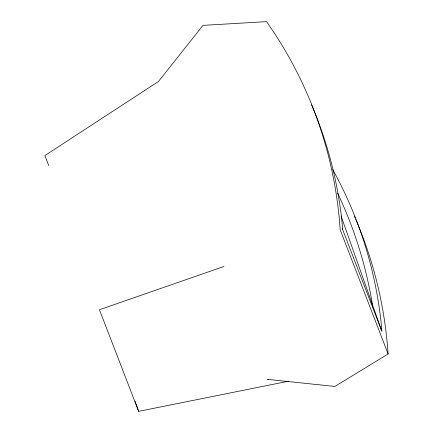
<?xml version="1.0" encoding="UTF-8"?>
<svg xmlns="http://www.w3.org/2000/svg" width="433" height="433" viewBox="0 0 433 433"><rect width="100%" height="100%" fill="white"/><g stroke="black" fill="none" stroke-linecap="round" stroke-linejoin="round"><path stroke-width="0.65" d="M355.71 219.385A625.512 502.821 -21.1 0 1 388.109 353.967L334.882 386.452L267.491 379.368L268.828 379.232M223.937 266.484L99.438 309.752L138.641 411.35L288.47 381.224M342.254 228.57L381.901 331.429L380.97 321.134A625.512 502.821 -21.1 0 0 332.733 169.552M388.109 353.967L340.192 229.793A625.512 502.821 -21.1 0 0 266.555 21.65L202.969 25.368L158.478 81.469L44.891 155.571L48.788 165.671M341.069 216.013L381.679 330.796M135.036 401.158L138.641 411.35M372.716 306.959L371.509 299.219A642.042 516.109 -21.1 0 0 337.653 193.188M342.698 229.831L341.767 219.536A625.512 502.821 -21.1 0 0 311.581 104.894M354.383 216.343A625.512 502.821 -21.1 0 1 355.184 218.167"/></g></svg>
